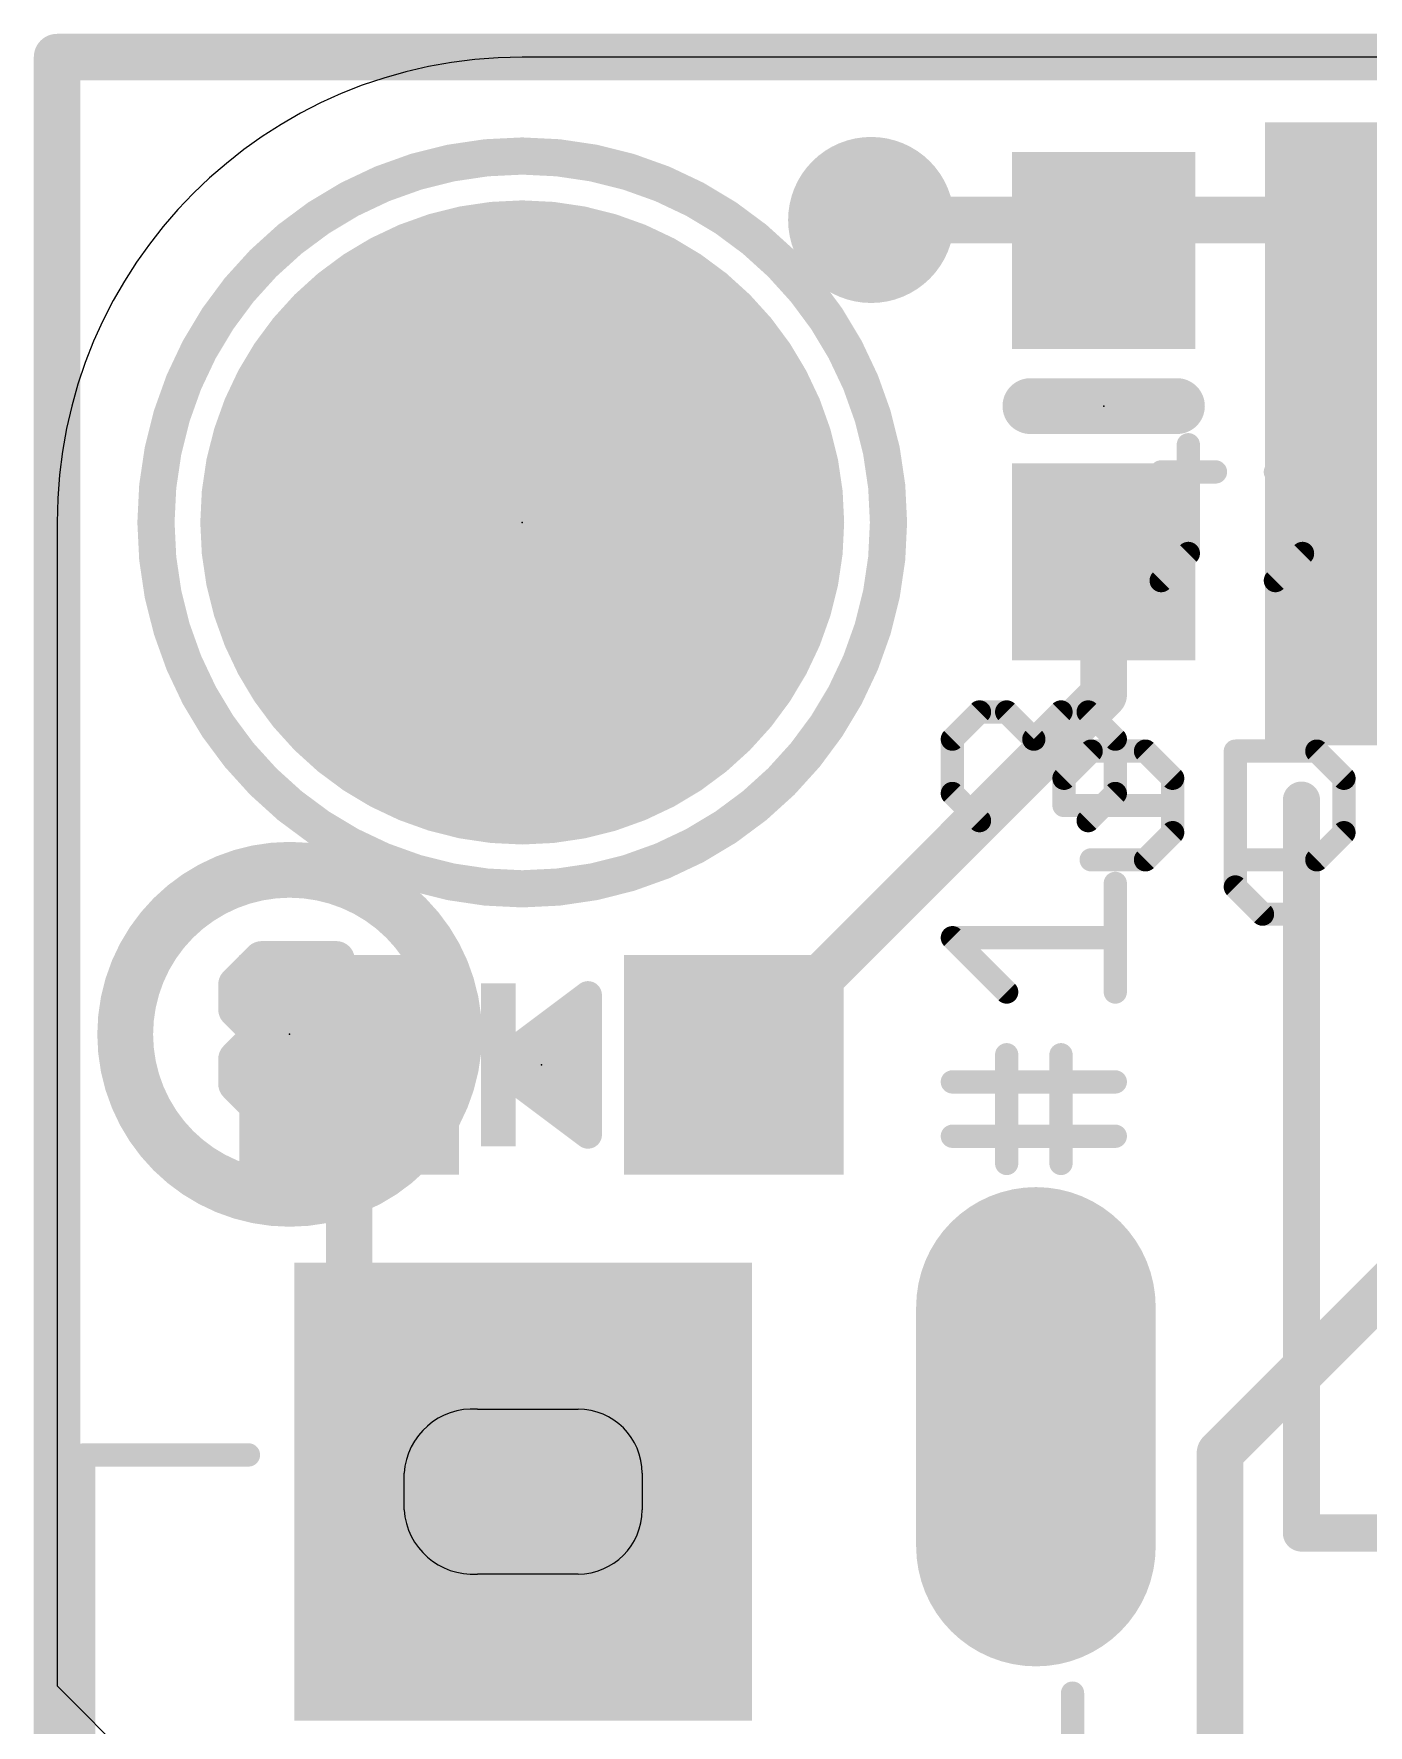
# Model space of a CAD drawing. Extents: x -0.1 to 50.8, y -0.1 to 23.
# Drawn here: x -0.13 to 7.16, y 13.75 to 22.99 of the extents above; entities that cross this region are included whole.
import ezdxf

# ---------------------------------------------------------------- set-up
doc = ezdxf.new("R2010")
doc.units = 0
for name, color, linetype in [('1', 12, 'CONTINUOUS'), ('16', 132, 'CONTINUOUS'), ('17', 110, 'CONTINUOUS'), ('18', 110, 'CONTINUOUS'), ('20', 53, 'CONTINUOUS'), ('21', 40, 'CONTINUOUS'), ('22', 6, 'CONTINUOUS'), ('23', 40, 'CONTINUOUS'), ('24', 6, 'CONTINUOUS')]:
    doc.layers.add(name, color=color, linetype=linetype)

# ---------------------------------------------------------------- blocks, each defined once
blk = doc.blocks.new('RECT')
blk.add_solid([(-0.5, -0.5), (0.5, -0.5), (-0.5, 0.5), (0.5, 0.5)])
blk = doc.blocks.new('ROUNDP')
at = {"const_width": 0.5}
blk.add_lwpolyline([(0, -0.25, 1), (0, 0.25, 1), (0, -0.25)], format="xyb", dxfattribs=at)
blk = doc.blocks.new('OFFSETP100')
at = {"const_width": 1}
blk.add_lwpolyline([(0, 0), (1, 0)], dxfattribs=at)
at = {"const_width": 0.5}
for points in [[(0, 0.25, 1), (0, -0.25)], [(1, -0.25, 1), (1, 0.25)]]:
    blk.add_lwpolyline(points, format="xyb", dxfattribs=at)
blk = doc.blocks.new('SQUAREP')
blk.add_solid([(-0.5, -0.5), (0.5, -0.5), (-0.5, 0.5), (0.5, 0.5)])
blk = doc.blocks.new('ROUNDV')
at = {"const_width": 0.5}
blk.add_lwpolyline([(0, -0.25, 1), (0, 0.25, 1), (0, -0.25)], format="xyb", dxfattribs=at)

msp = doc.modelspace()

# ---------------------------------------------------------------- linework, layer by layer
at = {"layer": '1', "const_width": 0.254}
for points in [[(0, 22.86), (0, 0)], [(37.084, 22.86), (0, 22.86)], [(5.549, 21.971), (4.445, 21.971)], [(5.715, 21.805), (5.549, 21.971)], [(5.715, 19.379), (5.715, 20.105)], [(3.695, 17.359), (5.715, 19.379)], [(1.595, 17.359), (1.595, 15.03)], [(1.595, 15.03), (2.545, 15.03)]]:
    msp.add_lwpolyline(points, dxfattribs=at)
at = {"layer": '1', "const_width": 0.127}
for points in [[(0.0635, 22.86, 1), (-0.0635, 22.86)], [(0, 22.9235, 1), (0, 22.7965)], [(4.445, 22.0345, 1), (4.445, 21.9075)], [(5.5939, 22.0159, 1), (5.5041, 21.9261)], [(5.549, 21.9075, 1), (5.549, 22.0345)], [(5.6701, 21.7601, 1), (5.7599, 21.8499)], [(5.7785, 20.105, 1), (5.6515, 20.105)], [(5.7599, 19.3341, 1), (5.6701, 19.4239)], [(5.6515, 19.379, 1), (5.7785, 19.379)], [(1.6585, 17.359, 1), (1.5315, 17.359)], [(3.6501, 17.4039, 1), (3.7399, 17.3141)], [(1.595, 15.0935, 1), (1.595, 14.9665)], [(2.545, 14.9665, 1), (2.545, 15.0935)], [(1.5315, 15.03, 1), (1.6585, 15.03)]]:
    msp.add_lwpolyline(points, format="xyb", dxfattribs=at)
at = {"layer": '16', "const_width": 0.254}
for points in [[(0, 0), (0, 22.86)], [(0, 22.86), (37.084, 22.86)], [(7.747, 21.971), (4.445, 21.971)], [(8.636, 17.526), (6.35, 15.24)], [(6.35, 15.24), (6.35, 4.191)]]:
    msp.add_lwpolyline(points, dxfattribs=at)
at = {"layer": '16', "const_width": 0.127}
for points in [[(0.0635, 22.86, 1), (-0.0635, 22.86)], [(0, 22.9235, 1), (0, 22.7965)], [(4.445, 22.0345, 1), (4.445, 21.9075)], [(6.4135, 15.24, 1), (6.2865, 15.24)], [(6.3051, 15.2849, 1), (6.3949, 15.1951)]]:
    msp.add_lwpolyline(points, format="xyb", dxfattribs=at)
at = {"layer": '20'}
for p, q in [((48.26, 22.86), (2.54, 22.86)), ((0, 20.32), (0, 13.97)), ((2.295, 15.48), (2.845, 15.48)), ((1.895, 14.93), (1.895, 15.13)), ((3.195, 15.13), (3.195, 14.93)), ((2.845, 14.58), (2.295, 14.58)), ((0, 13.97), (0.508, 13.462))]:
    msp.add_line(p, q, dxfattribs=at)
for centre, radius, start, end in [((2.54, 20.32), 2.54, 90, 180), ((2.27, 15.105), 0.3758, 86.1859, 176.1859), ((2.845, 15.13), 0.35, 0, 90), ((2.27, 14.955), 0.3758, 183.8141, 273.8141), ((2.845, 14.93), 0.35, 270, 0)]:
    msp.add_arc(centre, radius, start, end, dxfattribs=at)
at = {"layer": '21'}
for points, const_width in [([(2.54, 18.32, 1), (2.54, 22.32, 1), (2.54, 18.32)], 0.2032), ([(5.315, 21.0312, 1), (5.315, 20.8788)], 0.1524), ([(6.115, 20.8788, 1), (6.115, 21.0312)], 0.1524), ([(5.037, 19.3172, 1), (5.037, 19.2537)], 0.0635), ([(5.0595, 19.263, 1), (5.0146, 19.3079)], 0.0635), ([(5.2078, 19.3079, 1), (5.1629, 19.263)], 0.0635), ([(5.1853, 19.2537, 1), (5.1853, 19.3172)], 0.0635), ([(5.4819, 19.3172, 1), (5.4819, 19.2537)], 0.0635), ([(5.5044, 19.263, 1), (5.4595, 19.3079)], 0.0635), ([(5.6527, 19.3079, 1), (5.6078, 19.263)], 0.0635), ([(5.6302, 19.2537, 1), (5.6302, 19.3172)], 0.0635), ([(4.9205, 19.1371, 1), (4.857, 19.1371)], 0.0635), ([(4.8663, 19.1596, 1), (4.9112, 19.1147)], 0.0635), ([(5.3654, 19.1371, 1), (5.3019, 19.1371)], 0.0635), ([(5.3112, 19.1596, 1), (5.3561, 19.1147)], 0.0635), ([(5.3112, 19.1147, 1), (5.3561, 19.1596)], 0.0635), ([(5.8102, 19.1371, 1), (5.7468, 19.1371)], 0.0635), ([(5.756, 19.1147, 1), (5.801, 19.1596)], 0.0635), ([(5.3019, 18.9888, 1), (5.3654, 18.9888)], 0.0635), ([(4.9112, 18.863, 1), (4.8663, 18.8181)], 0.0635), ([(4.857, 18.8406, 1), (4.9205, 18.8406)], 0.0635), ([(5.7468, 18.8406, 1), (5.8102, 18.8406)], 0.0635), ([(5.801, 18.8181, 1), (5.756, 18.863)], 0.0635), ([(6.8458, 18.804, 1), (6.7442, 18.804)], 0.1016), ([(5.0146, 18.6698, 1), (5.0595, 18.7147)], 0.0635), ([(5.6078, 18.7147, 1), (5.6527, 18.6698)], 0.0635), ([(5.8102, 18.3499, 1), (5.7468, 18.3499)], 0.0635), ([(4.8887, 18.0851, 1), (4.8887, 18.0216)], 0.0635), ([(4.9112, 18.0758, 1), (4.8663, 18.0309)], 0.0635), ([(5.7785, 18.0216, 1), (5.7785, 18.0851)], 0.0635), ([(2.8169, 17.7165, 1), (2.8169, 17.6403)], 0.0762), ([(2.9371, 17.74, 1), (2.8609, 17.74)], 0.0762), ([(2.9219, 17.7095, 1), (2.8761, 17.7705)], 0.0762), ([(2.899, 17.6403, 1), (2.899, 17.7165)], 0.0762), ([(5.1629, 17.7343, 1), (5.2078, 17.7792)], 0.0635), ([(5.7468, 17.7567, 1), (5.8102, 17.7567)], 0.0635), ([(2.6137, 17.5641, 1), (2.6137, 17.4879)], 0.0762), ([(2.899, 17.4879, 1), (2.899, 17.5641)], 0.0762), ([(2.4105, 17.4117, 1), (2.4105, 17.3355)], 0.0762), ([(2.899, 17.3355, 1), (2.899, 17.4117)], 0.0762), ([(5.2171, 17.4144, 1), (5.1536, 17.4144)], 0.0635), ([(5.5137, 17.4144, 1), (5.4502, 17.4144)], 0.0635), ([(2.4139, 17.3895, 1), (2.3681, 17.3285)], 0.0762), ([(2.3681, 17.3895, 1), (2.4139, 17.3285)], 0.0762), ([(2.5747, 17.2593, 1), (2.5747, 17.1831)], 0.0762), ([(2.899, 17.1831, 1), (2.899, 17.2593)], 0.0762), ([(4.8887, 17.2979, 1), (4.8887, 17.2344)], 0.0635), ([(5.2171, 17.2661, 1), (5.1536, 17.2661)], 0.0635), ([(5.1536, 17.2661, 1), (5.2171, 17.2661)], 0.0635), ([(5.7785, 17.2344, 1), (5.7785, 17.2979)], 0.0635), ([(2.7779, 17.1069, 1), (2.7779, 17.0307)], 0.0762), ([(2.899, 17.0307, 1), (2.899, 17.1069)], 0.0762), ([(2.8609, 16.978, 1), (2.9371, 16.978)], 0.0762), ([(2.8761, 16.9475, 1), (2.9219, 17.0085)], 0.0762), ([(4.8887, 17.0013, 1), (4.8887, 16.9378)], 0.0635), ([(5.7785, 16.9378, 1), (5.7785, 17.0013)], 0.0635), ([(5.1536, 16.8212, 1), (5.2171, 16.8212)], 0.0635), ([(5.4502, 16.8212, 1), (5.5137, 16.8212)], 0.0635), ([(0.145, 15.2618, 1), (0.145, 15.1982)], 0.0635), ([(0.1768, 15.23, 1), (0.1133, 15.23)], 0.0635), ([(1.045, 15.1982, 1), (1.045, 15.2618)], 0.0635), ([(6.795, 14.8548, 1), (6.795, 14.7532)], 0.1016), ([(6.7442, 14.804, 1), (6.8458, 14.804)], 0.1016), ([(5.5767, 13.93, 1), (5.5133, 13.93)], 0.0635)]:
    msp.add_lwpolyline(points, format="xyb", dxfattribs=dict(at, const_width=const_width))
for points, const_width in [([(6.115, 20.955), (5.315, 20.955)], 0.3048), ([(4.8887, 19.1371), (5.037, 19.2854)], 0.127), ([(5.037, 19.2854), (5.1853, 19.2854)], 0.127), ([(5.1853, 19.2854), (5.3336, 19.1371)], 0.127), ([(5.3336, 19.1371), (5.4819, 19.2854)], 0.127), ([(5.4819, 19.2854), (5.6302, 19.2854)], 0.127), ([(5.6302, 19.2854), (5.7785, 19.1371)], 0.127), ([(4.8887, 18.8406), (4.8887, 19.1371)], 0.127), ([(5.3336, 19.1371), (5.3336, 18.9888)], 0.127), ([(5.7785, 19.1371), (5.7785, 18.8406)], 0.127), ([(5.037, 18.6923), (4.8887, 18.8406)], 0.127), ([(5.7785, 18.8406), (5.6302, 18.6923)], 0.127), ([(6.795, 14.804), (6.795, 18.804)], 0.2032), ([(5.7785, 17.7567), (5.7785, 18.3499)], 0.127), ([(5.1853, 17.7567), (4.8887, 18.0533)], 0.127), ([(4.8887, 18.0533), (5.7785, 18.0533)], 0.127), ([(2.899, 17.74), (2.391, 17.359)], 0.1524), ([(2.8169, 17.6784), (2.899, 17.6784)], 0.1524), ([(2.899, 16.978), (2.899, 17.74)], 0.1524), ([(2.6137, 17.526), (2.899, 17.526)], 0.1524), ([(2.4105, 17.3736), (2.899, 17.3736)], 0.1524), ([(5.1853, 17.2661), (5.1853, 17.4144)], 0.127), ([(5.4819, 16.8212), (5.4819, 17.4144)], 0.127), ([(2.391, 17.359), (2.899, 16.978)], 0.1524), ([(2.5747, 17.2212), (2.899, 17.2212)], 0.1524), ([(4.8887, 17.2661), (5.7785, 17.2661)], 0.127), ([(5.1853, 16.8212), (5.1853, 17.2661)], 0.127), ([(2.7779, 17.0688), (2.899, 17.0688)], 0.1524), ([(5.7785, 16.9695), (4.8887, 16.9695)], 0.127), ([(1.045, 15.23), (0.145, 15.23)], 0.127), ([(0.145, 15.23), (0.145, 7.63)], 0.127), ([(7.645, 14.804), (6.795, 14.804)], 0.2032), ([(5.545, 13.93), (5.545, 13.13)], 0.127)]:
    msp.add_lwpolyline(points, dxfattribs=dict(at, const_width=const_width))
at = {"layer": '22'}
for points, const_width in [([(6.1772, 20.744), (6.1772, 20.1508)], 0.127), ([(6.8009, 20.744), (6.8009, 20.1508)], 0.127), ([(6.3255, 20.5957), (6.0289, 20.5957)], 0.127), ([(6.9492, 20.5957), (6.6526, 20.5957)], 0.127), ([(6.1772, 20.1508), (6.0289, 20.0025)], 0.127), ([(6.8009, 20.1508), (6.6526, 20.0025)], 0.127), ([(5.6468, 19.0717), (5.4985, 18.9234)], 0.127), ([(5.9433, 19.0717), (5.6468, 19.0717)], 0.127), ([(6.0916, 18.9234), (5.9433, 19.0717)], 0.127), ([(6.434, 18.3302), (6.434, 19.0717)], 0.127), ([(6.434, 19.0717), (6.8789, 19.0717)], 0.127), ([(6.8789, 19.0717), (7.0272, 18.9234)], 0.127), ([(5.4985, 18.9234), (5.4985, 18.7751)], 0.127), ([(6.0916, 18.6268), (6.0916, 18.9234)], 0.127), ([(7.0272, 18.9234), (7.0272, 18.6268)], 0.127), ([(5.4985, 18.7751), (6.0916, 18.7751)], 0.127), ([(5.9433, 18.4785), (6.0916, 18.6268)], 0.127), ([(7.0272, 18.6268), (6.8789, 18.4785)], 0.127), ([(5.6468, 18.4785), (5.9433, 18.4785)], 0.127), ([(6.8789, 18.4785), (6.434, 18.4785)], 0.127), ([(6.5823, 18.1819), (6.434, 18.3302)], 0.127), ([(6.7306, 18.1819), (6.5823, 18.1819)], 0.127), ([(1.1173, 17.9331), (0.9817, 17.7975)], 0.2032), ([(1.524, 17.9331), (1.1173, 17.9331)], 0.2032), ([(1.524, 17.1196), (1.524, 17.9331)], 0.2032), ([(0.9817, 17.7975), (0.9817, 17.6619)], 0.2032), ([(0.9817, 17.6619), (1.1173, 17.5263)], 0.2032), ([(1.1173, 17.5263), (0.9817, 17.3908)], 0.2032), ([(1.524, 17.5263), (1.1173, 17.5263)], 0.2032), ([(0.9817, 17.3908), (0.9817, 17.2552)], 0.2032), ([(0.9817, 17.2552), (1.1173, 17.1196)], 0.2032), ([(1.1173, 17.1196), (1.524, 17.1196)], 0.2032)]:
    msp.add_lwpolyline(points, dxfattribs=dict(at, const_width=const_width))
for points, const_width in [([(6.209, 20.744, 1), (6.1455, 20.744)], 0.0635), ([(6.8327, 20.744, 1), (6.7692, 20.744)], 0.0635), ([(6.0289, 20.6274, 1), (6.0289, 20.5639)], 0.0635), ([(6.3255, 20.5639, 1), (6.3255, 20.6274)], 0.0635), ([(6.6526, 20.6274, 1), (6.6526, 20.5639)], 0.0635), ([(6.9492, 20.5639, 1), (6.9492, 20.6274)], 0.0635), ([(6.1455, 20.1508, 1), (6.209, 20.1508)], 0.0635), ([(6.1997, 20.1283, 1), (6.1548, 20.1732)], 0.0635), ([(6.7692, 20.1508, 1), (6.8327, 20.1508)], 0.0635), ([(6.8234, 20.1283, 1), (6.7784, 20.1732)], 0.0635), ([(6.0065, 20.025, 1), (6.0514, 19.98)], 0.0635), ([(6.6302, 20.025, 1), (6.6751, 19.98)], 0.0635), ([(5.6468, 19.1034, 1), (5.6468, 19.0399)], 0.0635), ([(5.6692, 19.0492, 1), (5.6243, 19.0941)], 0.0635), ([(5.9658, 19.0941, 1), (5.9209, 19.0492)], 0.0635), ([(5.9433, 19.0399, 1), (5.9433, 19.1034)], 0.0635), ([(6.4657, 19.0717, 1), (6.4022, 19.0717)], 0.0635), ([(6.434, 19.1034, 1), (6.434, 19.0399)], 0.0635), ([(6.9013, 19.0941, 1), (6.8564, 19.0492)], 0.0635), ([(6.8789, 19.0399, 1), (6.8789, 19.1034)], 0.0635), ([(5.5302, 18.9234, 1), (5.4667, 18.9234)], 0.0635), ([(5.476, 18.9458, 1), (5.5209, 18.9009)], 0.0635), ([(6.1234, 18.9234, 1), (6.0599, 18.9234)], 0.0635), ([(6.0692, 18.9009, 1), (6.1141, 18.9458)], 0.0635), ([(7.0589, 18.9234, 1), (6.9954, 18.9234)], 0.0635), ([(7.0047, 18.9009, 1), (7.0496, 18.9458)], 0.0635), ([(5.4985, 18.8068, 1), (5.4985, 18.7433)], 0.0635), ([(6.0916, 18.7433, 1), (6.0916, 18.8068)], 0.0635), ([(5.4667, 18.7751, 1), (5.5302, 18.7751)], 0.0635), ([(6.0599, 18.6268, 1), (6.1234, 18.6268)], 0.0635), ([(6.1141, 18.6043, 1), (6.0692, 18.6492)], 0.0635), ([(6.9954, 18.6268, 1), (7.0589, 18.6268)], 0.0635), ([(7.0496, 18.6043, 1), (7.0047, 18.6492)], 0.0635), ([(1.27, 16.628, 1), (1.27, 18.424, 1), (1.27, 16.628)], 0.3048), ([(5.6468, 18.5102, 1), (5.6468, 18.4468)], 0.0635), ([(5.9209, 18.501, 1), (5.9658, 18.456)], 0.0635), ([(5.9433, 18.4468, 1), (5.9433, 18.5102)], 0.0635), ([(6.434, 18.5102, 1), (6.434, 18.4468)], 0.0635), ([(6.8564, 18.501, 1), (6.9013, 18.456)], 0.0635), ([(6.8789, 18.4468, 1), (6.8789, 18.5102)], 0.0635), ([(6.4564, 18.3527, 1), (6.4115, 18.3078)], 0.0635), ([(6.4022, 18.3302, 1), (6.4657, 18.3302)], 0.0635), ([(6.5823, 18.2137, 1), (6.5823, 18.1502)], 0.0635), ([(6.5598, 18.1595, 1), (6.6047, 18.2044)], 0.0635), ([(6.7306, 18.1502, 1), (6.7306, 18.2137)], 0.0635), ([(1.1173, 17.9839, 1), (1.1173, 17.8823)], 0.1016), ([(1.1532, 17.8972, 1), (1.0813, 17.969)], 0.1016), ([(1.5748, 17.9331, 1), (1.4732, 17.9331)], 0.1016), ([(1.524, 17.8823, 1), (1.524, 17.9839)], 0.1016), ([(1.0325, 17.7975, 1), (0.9309, 17.7975)], 0.1016), ([(0.9458, 17.8334, 1), (1.0176, 17.7616)], 0.1016), ([(1.0176, 17.6978, 1), (0.9458, 17.626)], 0.1016), ([(0.9309, 17.6619, 1), (1.0325, 17.6619)], 0.1016), ([(1.1173, 17.5771, 1), (1.1173, 17.4755)], 0.1016), ([(1.1532, 17.4904, 1), (1.0813, 17.5623)], 0.1016), ([(1.0813, 17.4904, 1), (1.1532, 17.5623)], 0.1016), ([(1.524, 17.4755, 1), (1.524, 17.5771)], 0.1016), ([(1.0325, 17.3908, 1), (0.9309, 17.3908)], 0.1016), ([(0.9458, 17.4267, 1), (1.0176, 17.3548)], 0.1016), ([(1.0176, 17.2911, 1), (0.9458, 17.2193)], 0.1016), ([(0.9309, 17.2552, 1), (1.0325, 17.2552)], 0.1016), ([(1.1173, 17.1704, 1), (1.1173, 17.0688)], 0.1016), ([(1.0813, 17.0837, 1), (1.1532, 17.1555)], 0.1016), ([(1.524, 17.0688, 1), (1.524, 17.1704)], 0.1016), ([(1.4732, 17.1196, 1), (1.5748, 17.1196)], 0.1016)]:
    msp.add_lwpolyline(points, format="xyb", dxfattribs=dict(at, const_width=const_width))
at = {"layer": '23'}
for p in [(5.715, 20.955), (2.54, 20.32), (2.645, 17.359)]:
    msp.add_point(p, dxfattribs=at)
at = {"layer": '24'}
msp.add_point((1.27, 17.526), dxfattribs=at)

# ---------------------------------------------------------------- block references
at = {"layer": '1', "rotation": 90}
for p, xscale, yscale in [((7.395, 20.804), 3.4, 1.6), ((1.595, 17.359), 1.2, 1.2), ((3.695, 17.359), 1.2, 1.2)]:
    msp.add_blockref('RECT', p, dxfattribs=dict(at, xscale=xscale, yscale=yscale))
at = {"layer": '1', "xscale": 1.075, "rotation": 270}
for p in [(5.715, 21.805), (5.715, 20.105)]:
    msp.add_blockref('RECT', p, dxfattribs=at)
at = {"layer": '17'}
for name, p, xscale, yscale, rotation in [('ROUNDP', (2.54, 20.32), 3.516, 3.516, 270), ('ROUNDP', (2.54, 20.32), 3.516, 3.516, 270), ('OFFSETP100', (5.345, 14.73), 1.308, 1.308, 90), ('OFFSETP100', (5.345, 14.73), 1.308, 1.308, 90)]:
    msp.add_blockref(name, p, dxfattribs=dict(at, xscale=xscale, yscale=yscale, rotation=rotation))
at = {"layer": '17', "xscale": 2.5, "yscale": 2.5}
msp.add_blockref('SQUAREP', (2.545, 15.03), dxfattribs=at)
msp.add_blockref('SQUAREP', (2.545, 15.03), dxfattribs=at)
at = {"layer": '18', "xscale": 0.9064, "yscale": 0.9064}
msp.add_blockref('ROUNDV', (4.445, 21.971), dxfattribs=at)
msp.add_blockref('ROUNDV', (4.445, 21.971), dxfattribs=at)
at = {"layer": '21', "xscale": 0.889, "yscale": 0.1905, "rotation": 90}
msp.add_blockref('RECT', (2.4093, 17.359), dxfattribs=at)

doc.saveas('drawing.dxf')
